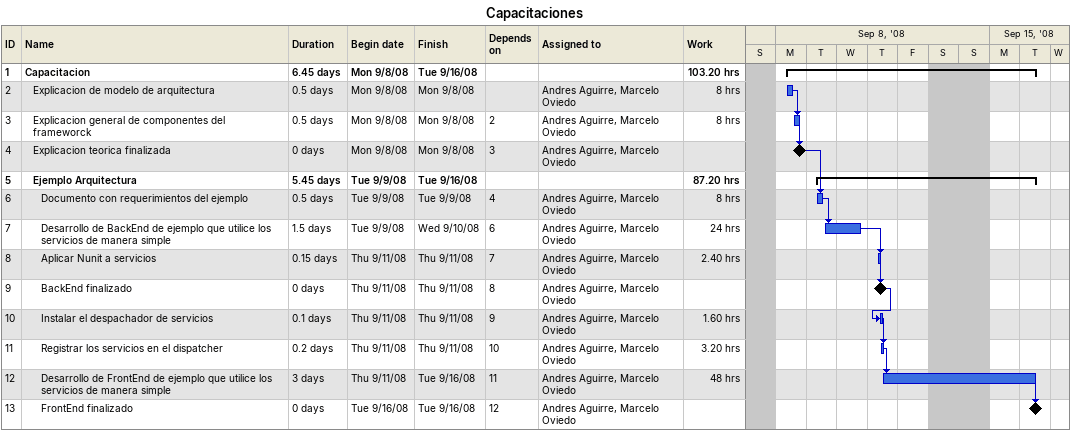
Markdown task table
Capacitaciones

| ID | Level | Task | Duration | Start | Finish | Predecessors | Resources | Work (h) |
|---|---|---|---|---|---|---|---|---|
| 1 | 1 | **Capacitacion** | 6.45d | 2008-09-08 | 2008-09-16 |  |  | 103.20 |
| 2 | 2 | Explicacion de modelo de arquitectura | 0.5d | 2008-09-08 | 2008-09-08 |  | Andres Aguirre, Marcelo Oviedo | 8 |
| 3 | 2 | Explicacion general de componentes del frameworck | 0.5d | 2008-09-08 | 2008-09-08 | 2 | Andres Aguirre, Marcelo Oviedo | 8 |
| 4 | 2 | Explicacion teorica finalizada | 0d | 2008-09-08 | 2008-09-08 | 3 | Andres Aguirre, Marcelo Oviedo |  |
| 5 | 2 | **Ejemplo Arquitectura** | 5.45d | 2008-09-09 | 2008-09-16 |  |  | 87.20 |
| 6 | 3 | Documento con requerimientos del ejemplo | 0.5d | 2008-09-09 | 2008-09-09 | 4 | Andres Aguirre, Marcelo Oviedo | 8 |
| 7 | 3 | Desarrollo de BackEnd de ejemplo que utilice los servicios de manera simple | 1.5d | 2008-09-09 | 2008-09-10 | 6 | Andres Aguirre, Marcelo Oviedo | 24 |
| 8 | 3 | Aplicar Nunit a servicios | 0.15d | 2008-09-11 | 2008-09-11 | 7 | Andres Aguirre, Marcelo Oviedo | 2.40 |
| 9 | 3 | BackEnd finalizado | 0d | 2008-09-11 | 2008-09-11 | 8 | Andres Aguirre, Marcelo Oviedo |  |
| 10 | 3 | Instalar el despachador de servicios | 0.1d | 2008-09-11 | 2008-09-11 | 9 | Andres Aguirre, Marcelo Oviedo | 1.60 |
| 11 | 3 | Registrar los servicios en el dispatcher | 0.2d | 2008-09-11 | 2008-09-11 | 10 | Andres Aguirre, Marcelo Oviedo | 3.20 |
| 12 | 3 | Desarrollo de FrontEnd de ejemplo que utilice los servicios de manera simple | 3d | 2008-09-11 | 2008-09-16 | 11 | Andres Aguirre, Marcelo Oviedo | 48 |
| 13 | 3 | FrontEnd finalizado | 0d | 2008-09-16 | 2008-09-16 | 12 | Andres Aguirre, Marcelo Oviedo |  |
